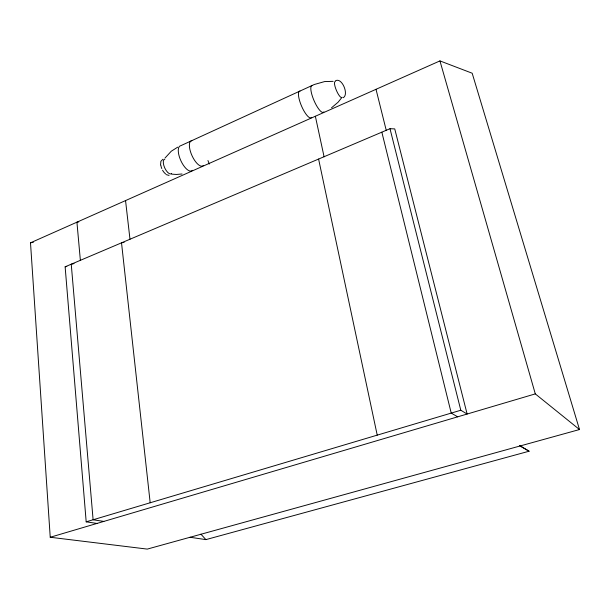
<?xml version="1.0" encoding="UTF-8"?>
<svg xmlns="http://www.w3.org/2000/svg" width="610" height="610" viewBox="0 0 610 610"><rect width="100%" height="100%" fill="white"/><g stroke="black" fill="none" stroke-linecap="round" stroke-linejoin="round"><path stroke-width="0.91" d="M165.005 158.051L171.273 151.227L177.724 147.147M335.294 80.916C341.836 76.631 349.255 94.657 343.194 97.707M331.535 107.787L338.077 102.236L342.058 97.264A8.639 2.15 67 0 1 336.537 90.707A8.639 2.15 67 0 1 335.233 81.58M162.954 159.24L160.88 161.299L160.582 164.929M192.409 170.32A13.763 5.543 65.4 0 1 181.025 161.048A13.763 5.543 65.4 0 1 180.789 145.691L314.249 84.516L324.65 81.572L333.151 81.344M30.5 242.81L439.947 60.901L472.178 73.223L579.5 429.539L147.269 549.099L50.233 537.257L30.5 242.81L33.314 242.338M96.998 523.441L86.185 521.832L65.133 266.806L389.996 128.702L394.746 128.901L467.13 414.037L460.802 410.24L389.996 128.702M86.185 521.832L460.802 410.24M50.233 537.257L535.298 393.892L579.5 429.539M190.053 537.265L205.898 539.621L529.083 451.217L520.269 445.925M65.133 266.806L66.833 266.433M74.039 263.604L71.248 264.206L93.109 519.773L103.852 521.413M124.12 242.322L121.52 242.833L150.182 502.77M78.804 221.91L76.929 222.185L80.367 260.325M182.062 173.987L176.427 174.452L171.608 174.14M169.069 175.413L166.019 174.574M457.698 416.828L451.225 413.092L381.845 132.172M519.445 445.582L529.083 451.217M200.934 534.177L205.898 539.621M207.949 160.514L209.291 164.044M439.947 60.901L535.298 393.892M376.012 89.304L386.275 130.471M315.355 116.258L324.101 156.854M318.595 159.057L377.224 435.136M125.553 200.583L129.976 239.234M171.639 173.507A8.006 3.37 65.2 0 1 164.852 168.177A8.006 3.37 65.2 0 1 164.822 159.195M323.902 111.866A14.594 3.934 66.8 0 1 314.188 100.963A14.594 3.934 66.8 0 1 312.274 85.438M203.427 165.424A13.832 5.414 65.5 0 1 192.173 156.015A13.832 5.414 65.5 0 1 191.807 140.643M165.524 173.774A6.893 2.92 65.1 0 1 162.557 170.182M161.78 168.543A6.893 2.92 65.1 0 1 160.865 165.279M311.641 117.318A14.518 4.095 66.7 0 1 301.759 106.575A14.518 4.095 66.7 0 1 300.013 91.058"/></g></svg>
